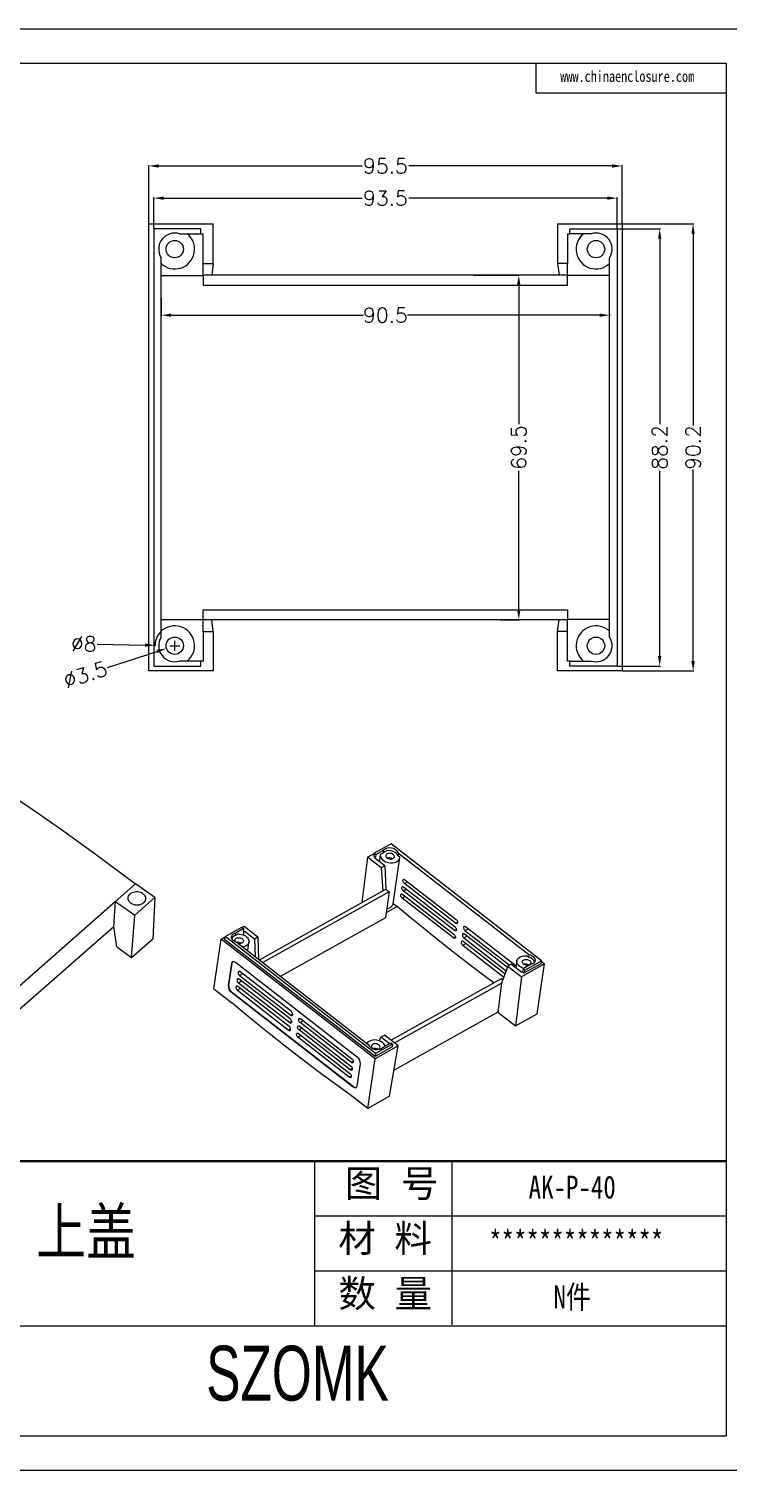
# Model space of a CAD drawing. Header units: inches. Extents: x 918 to 1969, y 1101 to 1392.
# Drawn here: x 1624.7 to 1765.8, y 1101 to 1391.8 of the extents above; entities that cross this region are included whole.
import ezdxf

# ---------------------------------------------------------------- set-up
doc = ezdxf.new("R2010")
doc.units = ezdxf.units.IN
doc.layers.add('文字', color=81, linetype='Continuous')
doc.layers.add('粗实线', color=7, linetype='Continuous', lineweight=30)
doc.layers.add('细实线', color=3, linetype='Continuous', lineweight=9)
doc.styles.get("Standard").update_dxf_attribs({"font": 'txt', "bigfont": 'gbcbig.shx'})
doc.styles.add('宋体', font='', dxfattribs={"width": 0.8, "height": 3.5})
doc.styles.add('长仿宋', font='', dxfattribs={"width": 0.7, "height": 4})
doc.styles.get('宋体').set_extended_font_data('SimSun')
doc.styles.get('长仿宋').set_extended_font_data('SimSun')
doc.dimstyles.new('3', dxfattribs={"dimtxt": 3, "dimasz": 2, "dimexe": 0.18, "dimexo": 0.0625, "dimgap": 0.2, "dimtad": 0, "dimzin": 12, "dimdsep": 46, "dimtxsty": 'Standard', "dimcen": 1, "dimclrd": 3, "dimclre": 3, "dimadec": 0, "dimazin": 0, "dimtfac": 1, "dimtofl": 0, "dimtmove": 0, "dimatfit": 3, "dimfxl": 0, "dimtolj": 1, "dimtzin": 0, "dimarcsym": 0})

# ---------------------------------------------------------------- blocks, each defined once
blk = doc.blocks.new('*D119')
at = {"color": 3, "lineweight": -2, "transparency": 16777216}
for p, q in [((1651.42, 1337.47), (1651.42, 1333.82)), ((1653.42, 1334), (1692.22, 1334)), ((1739.92, 1334), (1701.12, 1334)), ((1741.92, 1334.22), (1741.92, 1333.82))]:
    blk.add_line(p, q, dxfattribs=at)
at = {"color": 3, "transparency": 16777216}
for points in [[(1653.42, 1334.33), (1653.42, 1333.67), (1651.42, 1334)], [(1739.92, 1334.33), (1739.92, 1333.67), (1741.92, 1334)]]:
    blk.add_solid(points, dxfattribs=at)
at = {"layer": 'Defpoints', "color": 0, "transparency": 16777216}
for p in [(1651.42, 1337.53), (1741.92, 1334.28), (1741.92, 1334)]:
    blk.add_point(p, dxfattribs=at)
at = {"color": 0, "transparency": 16777216, "insert": (1696.67, 1334), "char_height": 3, "attachment_point": 5}
blk.add_mtext('\\A1;90.5', dxfattribs=at)
blk = doc.blocks.new('*D120')
at = {"color": 3, "lineweight": -2, "transparency": 16777216}
for p, q in [((1649.92, 1351.49), (1649.92, 1357.8)), ((1651.92, 1357.62), (1691.97, 1357.62)), ((1741.42, 1357.62), (1701.37, 1357.62)), ((1743.42, 1351.49), (1743.42, 1357.8))]:
    blk.add_line(p, q, dxfattribs=at)
at = {"color": 3, "transparency": 16777216}
for points in [[(1651.92, 1357.95), (1651.92, 1357.29), (1649.92, 1357.62)], [(1741.42, 1357.95), (1741.42, 1357.29), (1743.42, 1357.62)]]:
    blk.add_solid(points, dxfattribs=at)
at = {"layer": 'Defpoints', "color": 0, "transparency": 16777216}
for p in [(1743.42, 1357.62), (1649.92, 1351.43), (1743.42, 1351.43)]:
    blk.add_point(p, dxfattribs=at)
at = {"color": 0, "transparency": 16777216, "insert": (1696.67, 1357.62), "char_height": 3, "attachment_point": 5}
blk.add_mtext('\\A1;93.5', dxfattribs=at)
blk = doc.blocks.new('*D121')
at = {"color": 3, "lineweight": -2, "transparency": 16777216}
for p, q in [((1648.92, 1352.49), (1648.92, 1364.29)), ((1650.92, 1364.11), (1691.97, 1364.11)), ((1742.42, 1364.11), (1701.37, 1364.11)), ((1744.42, 1352.49), (1744.42, 1364.29))]:
    blk.add_line(p, q, dxfattribs=at)
at = {"color": 3, "transparency": 16777216}
for points in [[(1650.92, 1364.44), (1650.92, 1363.77), (1648.92, 1364.11)], [(1742.42, 1364.44), (1742.42, 1363.77), (1744.42, 1364.11)]]:
    blk.add_solid(points, dxfattribs=at)
at = {"layer": 'Defpoints', "color": 0, "transparency": 16777216}
for p in [(1648.92, 1364.11), (1648.92, 1352.43), (1744.42, 1352.43)]:
    blk.add_point(p, dxfattribs=at)
at = {"color": 0, "transparency": 16777216, "insert": (1696.67, 1364.11), "char_height": 3, "attachment_point": 5}
blk.add_mtext('\\A1;95.5', dxfattribs=at)
blk = doc.blocks.new('*D122')
at = {"color": 3, "lineweight": -2, "transparency": 16777216}
for p, q in [((1743.48, 1351.43), (1752.2, 1351.43)), ((1752.02, 1349.43), (1752.02, 1312.03)), ((1752.02, 1265.23), (1752.02, 1302.63)), ((1743.48, 1263.23), (1752.2, 1263.23))]:
    blk.add_line(p, q, dxfattribs=at)
at = {"color": 3, "transparency": 16777216}
for points in [[(1751.68, 1349.43), (1752.35, 1349.43), (1752.02, 1351.43)], [(1751.68, 1265.23), (1752.35, 1265.23), (1752.02, 1263.23)]]:
    blk.add_solid(points, dxfattribs=at)
at = {"layer": 'Defpoints', "color": 0, "transparency": 16777216}
for p in [(1743.42, 1351.43), (1743.42, 1263.23), (1752.02, 1263.23)]:
    blk.add_point(p, dxfattribs=at)
at = {"color": 0, "transparency": 16777216, "insert": (1752.02, 1307.33), "char_height": 3, "attachment_point": 5, "rotation": 90}
blk.add_mtext('\\A1;88.2', dxfattribs=at)
blk = doc.blocks.new('*D123')
at = {"color": 3, "lineweight": -2, "transparency": 16777216}
for p, q in [((1744.48, 1352.43), (1758.94, 1352.43)), ((1758.76, 1350.43), (1758.76, 1311.78)), ((1758.76, 1264.23), (1758.76, 1302.88)), ((1744.48, 1262.23), (1758.94, 1262.23))]:
    blk.add_line(p, q, dxfattribs=at)
at = {"color": 3, "transparency": 16777216}
for points in [[(1758.42, 1350.43), (1759.09, 1350.43), (1758.76, 1352.43)], [(1758.42, 1264.23), (1759.09, 1264.23), (1758.76, 1262.23)]]:
    blk.add_solid(points, dxfattribs=at)
at = {"layer": 'Defpoints', "color": 0, "transparency": 16777216}
for p in [(1744.42, 1352.43), (1758.76, 1352.43), (1744.42, 1262.23)]:
    blk.add_point(p, dxfattribs=at)
at = {"color": 0, "transparency": 16777216, "insert": (1758.76, 1307.33), "char_height": 3, "attachment_point": 5, "rotation": 90}
blk.add_mtext('\\A1;90.2', dxfattribs=at)
blk = doc.blocks.new('*D124')
at = {"color": 3, "lineweight": -2, "transparency": 16777216}
for p, q in [((1654.17, 1266.33), (1654.17, 1268.33)), ((1640.58, 1262.94), (1650.6, 1266.18)), ((1653.17, 1267.33), (1655.17, 1267.33))]:
    blk.add_line(p, q, dxfattribs=at)
at = {"color": 3, "transparency": 16777216}
blk.add_solid([(1650.5, 1266.49), (1650.7, 1265.86), (1652.5, 1266.79)], dxfattribs=at)
at = {"layer": 'Defpoints', "color": 0, "transparency": 16777216}
for p in [(1655.83, 1267.87), (1652.5, 1266.79)]:
    blk.add_point(p, dxfattribs=at)
at = {"color": 0, "transparency": 16777216, "insert": (1636.11, 1261.49), "char_height": 3, "attachment_point": 5, "rotation": 17.9098}
blk.add_mtext('\\A1;∅3.5', dxfattribs=at)
blk = doc.blocks.new('*D125')
at = {"color": 3, "lineweight": -2, "transparency": 16777216}
for p, q in [((1654.17, 1266.33), (1654.17, 1268.33)), ((1638.51, 1267.65), (1648.17, 1267.45)), ((1653.17, 1267.33), (1655.17, 1267.33))]:
    blk.add_line(p, q, dxfattribs=at)
blk.add_arc((1654.17, 1267.33), 4, 134.3278, 181.4037, dxfattribs=at)
at = {"color": 3, "transparency": 16777216}
blk.add_solid([(1648.18, 1267.79), (1648.16, 1267.12), (1650.17, 1267.41)], dxfattribs=at)
at = {"layer": 'Defpoints', "color": 0, "transparency": 16777216}
for p in [(1650.17, 1267.41), (1658.17, 1267.25)]:
    blk.add_point(p, dxfattribs=at)
at = {"color": 0, "transparency": 16777216, "insert": (1635.81, 1267.71), "char_height": 3, "attachment_point": 5, "rotation": 358.8254}
blk.add_mtext('\\A1;∅8', dxfattribs=at)
blk = doc.blocks.new('*D126')
at = {"color": 3, "lineweight": -2, "transparency": 16777216}
for p, q in [((1714.47, 1342.08), (1723.76, 1342.08)), ((1723.58, 1340.08), (1723.58, 1312.03)), ((1723.58, 1274.58), (1723.58, 1302.63)), ((1719.8, 1272.58), (1723.76, 1272.58))]:
    blk.add_line(p, q, dxfattribs=at)
at = {"color": 3, "transparency": 16777216}
for points in [[(1723.25, 1340.08), (1723.91, 1340.08), (1723.58, 1342.08)], [(1723.25, 1274.58), (1723.91, 1274.58), (1723.58, 1272.58)]]:
    blk.add_solid(points, dxfattribs=at)
at = {"layer": 'Defpoints', "color": 0, "transparency": 16777216}
for p in [(1714.41, 1342.08), (1723.58, 1342.08), (1719.74, 1272.58)]:
    blk.add_point(p, dxfattribs=at)
at = {"color": 0, "transparency": 16777216, "insert": (1723.58, 1307.33), "char_height": 3, "attachment_point": 5, "rotation": 90}
blk.add_mtext('\\A1;69.5', dxfattribs=at)

msp = doc.modelspace()

# ---------------------------------------------------------------- linework, layer by layer
for p, q in [((1361.166, 1391.774), (1772.388, 1391.774)), ((1371.807, 1384.851), (1765.465, 1384.851)), ((1727.004, 1384.851), (1727.004, 1378.841)), ((1765.465, 1384.851), (1765.465, 1107.934)), ((1727.004, 1378.841), (1765.465, 1378.841)), ((1371.807, 1107.934), (1765.465, 1107.934)), ((1361.166, 1101.011), (1772.388, 1101.011))]:
    msp.add_line(p, q)
at = {"color": 7, "linetype": 'Continuous', "lineweight": 15}
for p, q in [((1648.917, 1262.229), (1648.917, 1352.429)), ((1648.917, 1352.429), (1661.917, 1352.429)), ((1661.917, 1344.429), (1661.917, 1352.429)), ((1731.417, 1352.429), (1731.417, 1344.429)), ((1731.417, 1352.429), (1744.417, 1352.429)), ((1744.417, 1352.429), (1744.417, 1262.229)), ((1649.917, 1351.429), (1649.917, 1263.229)), ((1659.417, 1351.429), (1649.917, 1351.429)), ((1655.143, 1350.429), (1659.417, 1350.429)), ((1659.417, 1350.429), (1659.417, 1351.429)), ((1659.417, 1350.429), (1659.917, 1350.429)), ((1659.917, 1344.429), (1659.917, 1350.429)), ((1733.417, 1350.429), (1733.417, 1344.429)), ((1733.417, 1350.429), (1733.917, 1350.429)), ((1733.917, 1350.429), (1733.917, 1351.429)), ((1733.917, 1351.429), (1743.417, 1351.429)), ((1738.191, 1350.429), (1733.917, 1350.429)), ((1743.417, 1351.429), (1743.417, 1263.229)), ((1651.417, 1269.061), (1651.417, 1345.597)), ((1659.917, 1344.429), (1661.917, 1344.429)), ((1659.917, 1342.079), (1659.917, 1344.429)), ((1661.917, 1344.429), (1661.629, 1342.079)), ((1733.417, 1344.429), (1731.417, 1344.429)), ((1731.417, 1344.429), (1731.705, 1342.079)), ((1733.417, 1342.079), (1733.417, 1344.429)), ((1741.917, 1269.061), (1741.917, 1345.597)), ((1651.417, 1342.022), (1659.917, 1342.022)), ((1661.629, 1342.079), (1659.917, 1342.079)), ((1659.917, 1342.079), (1659.917, 1340.079)), ((1731.705, 1342.079), (1661.629, 1342.079)), ((1733.417, 1342.079), (1731.705, 1342.079)), ((1733.417, 1340.079), (1733.417, 1342.079)), ((1741.917, 1342.022), (1733.417, 1342.022)), ((1659.917, 1340.079), (1733.417, 1340.079)), ((1659.917, 1274.579), (1733.417, 1274.579)), ((1659.917, 1272.579), (1659.917, 1274.579)), ((1733.417, 1274.579), (1733.417, 1272.579)), ((1651.417, 1272.637), (1659.917, 1272.637)), ((1661.629, 1272.579), (1659.917, 1272.579)), ((1659.917, 1270.229), (1659.917, 1272.579)), ((1661.917, 1270.229), (1661.629, 1272.579)), ((1731.705, 1272.579), (1661.629, 1272.579)), ((1731.417, 1270.229), (1731.705, 1272.579)), ((1733.417, 1272.579), (1731.705, 1272.579)), ((1741.917, 1272.637), (1733.417, 1272.637)), ((1733.417, 1270.229), (1733.417, 1272.579)), ((1659.917, 1270.229), (1661.917, 1270.229)), ((1659.917, 1270.229), (1659.917, 1264.229)), ((1661.917, 1270.229), (1661.917, 1262.229)), ((1733.417, 1270.229), (1731.417, 1270.229)), ((1731.417, 1262.229), (1731.417, 1270.229)), ((1733.417, 1264.229), (1733.417, 1270.229)), ((1661.917, 1262.229), (1648.917, 1262.229)), ((1649.917, 1263.229), (1659.417, 1263.229)), ((1659.417, 1264.229), (1655.143, 1264.229)), ((1659.417, 1263.229), (1659.417, 1264.229)), ((1659.917, 1264.229), (1659.417, 1264.229)), ((1744.417, 1262.229), (1731.417, 1262.229)), ((1733.917, 1264.229), (1733.417, 1264.229)), ((1733.917, 1264.229), (1738.191, 1264.229)), ((1733.917, 1263.229), (1733.917, 1264.229)), ((1743.417, 1263.229), (1733.917, 1263.229)), ((1697.81, 1227.375), (1694.406, 1225.472)), ((1728.186, 1203.767), (1697.81, 1227.375)), ((1693.084, 1224.682), (1691.946, 1215.531)), ((1693.084, 1224.682), (1694.398, 1225.416)), ((1695.839, 1222.54), (1693.084, 1224.682)), ((1694.406, 1225.472), (1694.324, 1224.915)), ((1694.324, 1224.915), (1694.668, 1224.647)), ((1694.406, 1225.472), (1694.751, 1225.205)), ((1694.489, 1224.547), (1694.668, 1224.647)), ((1696.555, 1222.941), (1694.489, 1224.547)), ((1694.751, 1225.205), (1694.668, 1224.647)), ((1694.751, 1225.205), (1696.282, 1226.06)), ((1695.638, 1225.161), (1695.438, 1223.809)), ((1696.199, 1225.503), (1695.643, 1225.192)), ((1696.199, 1225.503), (1696.282, 1226.06)), ((1698.221, 1215.28), (1699.595, 1224.576)), ((1699.281, 1225.513), (1699.199, 1224.955)), ((1699.602, 1224.642), (1699.199, 1224.955)), ((1699.281, 1225.513), (1725.64, 1205.027)), ((1696.555, 1222.941), (1695.839, 1222.54)), ((1695.839, 1222.54), (1696.147, 1217.879)), ((1696.555, 1222.941), (1696.76, 1218.222)), ((1646.27, 1219.283), (1642.215, 1215.72)), ((1650.156, 1216.52), (1646.27, 1219.283)), ((1700.384, 1218.645), (1710.716, 1210.615)), ((1710.826, 1211.358), (1700.494, 1219.388)), ((1700.604, 1220.132), (1710.936, 1212.102)), ((1642.215, 1215.72), (1618.825, 1195.166)), ((1641.837, 1210.675), (1642.215, 1215.72)), ((1642.215, 1215.72), (1646.102, 1212.957)), ((1646.102, 1212.957), (1650.156, 1216.52)), ((1650.156, 1216.52), (1649.75, 1208.211)), ((1671.259, 1203.97), (1696.147, 1217.879)), ((1697.449, 1217.686), (1671.948, 1203.434)), ((1696.147, 1217.879), (1696.76, 1218.222)), ((1697.449, 1217.686), (1696.673, 1212.44)), ((1696.76, 1218.222), (1697.449, 1217.686)), ((1710.386, 1208.384), (1700.054, 1216.414)), ((1700.164, 1217.157), (1710.496, 1209.127)), ((1710.606, 1209.871), (1700.274, 1217.901)), ((1645.462, 1204.443), (1646.102, 1212.957)), ((1699.056, 1214.703), (1696.823, 1213.455)), ((1698.23, 1215.344), (1699.056, 1214.703)), ((1621.789, 1193.059), (1641.837, 1210.675)), ((1642.458, 1206.578), (1641.837, 1210.675)), ((1664.31, 1208.652), (1667.714, 1210.554)), ((1668.058, 1210.287), (1666.527, 1209.431)), ((1667.714, 1210.554), (1668.058, 1210.287)), ((1667.752, 1210.524), (1668.183, 1210.765)), ((1668.058, 1210.287), (1667.976, 1209.729)), ((1667.976, 1209.729), (1668.155, 1209.829)), ((1668.028, 1208.971), (1668.155, 1209.829)), ((1668.155, 1209.829), (1670.221, 1208.223)), ((1668.183, 1210.765), (1670.938, 1208.624)), ((1696.673, 1212.44), (1675.55, 1200.635)), ((1712.72, 1209.886), (1721.742, 1202.875)), ((1723.035, 1202.699), (1712.83, 1210.63)), ((1645.462, 1204.443), (1649.75, 1208.211)), ((1662.041, 1198.122), (1663.525, 1208.162)), ((1663.525, 1208.162), (1664.302, 1208.596)), ((1694.59, 1184.019), (1663.525, 1208.162)), ((1664.31, 1208.652), (1664.228, 1208.094)), ((1694.604, 1184.487), (1664.228, 1208.094)), ((1694.686, 1185.044), (1664.31, 1208.652)), ((1666.444, 1208.873), (1666.527, 1209.431)), ((1667, 1209.184), (1666.444, 1208.873)), ((1666.856, 1207.392), (1693.215, 1186.906)), ((1668.884, 1205.816), (1669.141, 1207.556)), ((1670.221, 1208.223), (1670.938, 1208.624)), ((1670.221, 1208.223), (1670.376, 1204.656)), ((1670.938, 1208.624), (1671.033, 1204.145)), ((1712.281, 1206.912), (1720.548, 1200.486)), ((1720.794, 1201.124), (1712.391, 1207.655)), ((1712.5, 1208.399), (1721.04, 1201.762)), ((1721.285, 1202.4), (1712.61, 1209.143)), ((1642.458, 1206.578), (1645.462, 1204.443)), ((1724.782, 1201.865), (1728.186, 1203.767)), ((1725.557, 1204.47), (1725.153, 1204.784)), ((1725.64, 1205.027), (1725.557, 1204.47)), ((1728.186, 1203.767), (1728.103, 1203.209)), ((1665.617, 1203.22), (1664.957, 1198.758)), ((1665.688, 1203.26), (1665.029, 1198.798)), ((1665.688, 1203.26), (1665.617, 1203.22)), ((1691.04, 1184.29), (1666.415, 1203.428)), ((1677.687, 1193.52), (1667.355, 1201.55)), ((1721.393, 1202.68), (1720.082, 1199.276)), ((1722.11, 1203.08), (1721.393, 1202.68)), ((1721.393, 1202.68), (1724.148, 1200.539)), ((1722.11, 1203.08), (1724.176, 1201.474)), ((1723.19, 1203.748), (1722.99, 1202.396)), ((1728.806, 1203.142), (1724.148, 1200.539)), ((1724.355, 1201.574), (1724.176, 1201.474)), ((1724.438, 1202.132), (1724.355, 1201.574)), ((1724.355, 1201.574), (1724.7, 1201.307)), ((1725.969, 1202.988), (1724.438, 1202.132)), ((1724.438, 1202.132), (1724.782, 1201.865)), ((1724.7, 1201.307), (1728.103, 1203.209)), ((1724.782, 1201.865), (1724.7, 1201.307)), ((1727.322, 1193.102), (1728.806, 1203.142)), ((1728.167, 1203.638), (1728.806, 1203.142)), ((1662.041, 1198.122), (1665.605, 1195.352)), ((1665.029, 1198.798), (1664.957, 1198.758)), ((1677.247, 1190.545), (1666.916, 1198.575)), ((1667.025, 1199.319), (1677.357, 1191.289)), ((1677.467, 1192.033), (1667.135, 1200.062)), ((1667.245, 1200.806), (1677.577, 1192.776)), ((1720.007, 1200.154), (1697.803, 1187.745)), ((1698.491, 1187.21), (1720.082, 1199.276)), ((1720.082, 1199.276), (1719.353, 1193.411)), ((1720.325, 1199.907), (1720.007, 1200.154)), ((1724.148, 1200.539), (1722.917, 1190.641)), ((1665.607, 1197.519), (1665.536, 1197.479)), ((1665.536, 1197.479), (1690.16, 1178.341)), ((1665.607, 1197.519), (1690.232, 1178.381)), ((1666.806, 1197.831), (1677.138, 1189.802)), ((1719.353, 1193.411), (1698.408, 1181.705)), ((1719.353, 1193.411), (1722.917, 1190.641)), ((1722.917, 1190.641), (1727.322, 1193.102)), ((1689.584, 1181.787), (1679.252, 1189.817)), ((1679.362, 1190.56), (1689.693, 1182.531)), ((1689.803, 1183.274), (1679.471, 1191.304)), ((1679.581, 1192.048), (1689.913, 1184.018)), ((1689.364, 1180.3), (1679.032, 1188.329)), ((1679.142, 1189.073), (1689.474, 1181.043)), ((1699.247, 1186.622), (1694.59, 1184.019)), ((1698.007, 1186.389), (1694.604, 1184.487)), ((1698.09, 1186.947), (1694.686, 1185.044)), ((1695.465, 1187.602), (1695.776, 1188.363)), ((1695.776, 1188.363), (1696.492, 1188.763)), ((1697.459, 1187.054), (1695.776, 1188.363)), ((1696.214, 1186.359), (1697.745, 1187.214)), ((1699.247, 1186.622), (1696.492, 1188.763)), ((1697.51, 1176.441), (1699.247, 1186.622)), ((1697.745, 1187.214), (1698.09, 1186.947)), ((1698.09, 1186.947), (1698.007, 1186.389)), ((1693.106, 1173.979), (1694.59, 1184.019)), ((1694.686, 1185.044), (1694.604, 1184.487)), ((1690.959, 1178.549), (1691.619, 1183.011)), ((1690.232, 1178.381), (1690.16, 1178.341)), ((1693.106, 1173.979), (1689.541, 1176.75)), ((1697.51, 1176.441), (1693.106, 1173.979))]:
    msp.add_line(p, q, dxfattribs=at)
at = {"color": 8, "linetype": 'Continuous', "lineweight": 15}
for p, q in [((1700.494, 1219.388), (1701.115, 1219.735)), ((1700.054, 1216.414), (1700.675, 1216.76)), ((1700.274, 1217.901), (1700.895, 1218.248)), ((1710.606, 1209.871), (1711.007, 1210.095)), ((1710.826, 1211.358), (1711.227, 1211.582)), ((1712.72, 1209.886), (1713.341, 1210.233)), ((1710.386, 1208.384), (1710.787, 1208.608)), ((1712.281, 1206.912), (1712.901, 1207.258)), ((1712.5, 1208.399), (1713.121, 1208.746)), ((1667.866, 1201.153), (1667.245, 1200.806)), ((1667.426, 1198.178), (1666.806, 1197.831)), ((1667.646, 1199.666), (1667.025, 1199.319)), ((1677.978, 1193), (1677.577, 1192.776)), ((1677.538, 1190.025), (1677.138, 1189.802)), ((1677.758, 1191.513), (1677.357, 1191.289)), ((1679.872, 1190.164), (1679.252, 1189.817)), ((1680.092, 1191.651), (1679.471, 1191.304)), ((1679.652, 1188.676), (1679.032, 1188.329)), ((1690.204, 1183.498), (1689.803, 1183.274)), ((1689.764, 1180.523), (1689.364, 1180.3)), ((1689.984, 1182.011), (1689.584, 1181.787))]:
    msp.add_line(p, q, dxfattribs=at)
at = {"color": 7, "linetype": 'Continuous', "lineweight": 15, "flags": 128}
for points in [[(1620.175, 1237.837), (1623.078, 1235.899), (1625.982, 1233.929), (1628.885, 1231.928), (1631.787, 1229.896), (1634.688, 1227.833), (1637.587, 1225.74), (1640.485, 1223.617), (1643.379, 1221.465), (1646.27, 1219.283)], [(1695.643, 1225.192), (1695.63, 1224.99), (1695.663, 1224.786), (1695.741, 1224.583), (1695.864, 1224.387), (1696.028, 1224.203), (1696.228, 1224.034), (1696.462, 1223.884), (1696.722, 1223.758), (1697.003, 1223.657), (1697.299, 1223.585), (1697.602, 1223.543), (1697.905, 1223.532), (1698.202, 1223.552), (1698.485, 1223.603), (1698.747, 1223.683), (1698.983, 1223.792), (1699.188, 1223.925), (1699.355, 1224.081), (1699.482, 1224.255), (1699.565, 1224.443), (1699.602, 1224.642)], [(1698.244, 1225.219), (1698.088, 1225.317), (1697.907, 1225.392), (1697.71, 1225.438), (1697.508, 1225.453), (1697.312, 1225.437), (1697.132, 1225.391), (1696.979, 1225.316), (1696.86, 1225.217), (1696.781, 1225.099), (1696.748, 1224.969), (1696.762, 1224.833), (1696.821, 1224.699), (1696.924, 1224.575), (1697.064, 1224.466), (1697.234, 1224.379), (1697.424, 1224.318), (1697.625, 1224.287), (1697.825, 1224.288), (1698.014, 1224.319), (1698.182, 1224.38), (1698.319, 1224.468), (1698.418, 1224.577), (1698.475, 1224.702), (1698.484, 1224.836), (1698.448, 1224.971), (1698.366, 1225.101), (1698.244, 1225.219)], [(1700.274, 1217.901), (1700.171, 1218.002), (1700.082, 1218.129), (1700.018, 1218.271), (1699.985, 1218.412), (1699.985, 1218.54), (1700.019, 1218.642), (1700.083, 1218.708), (1700.171, 1218.731), (1700.275, 1218.709), (1700.384, 1218.645)], [(1700.494, 1219.388), (1700.39, 1219.489), (1700.302, 1219.617), (1700.238, 1219.758), (1700.205, 1219.9), (1700.205, 1220.028), (1700.239, 1220.13), (1700.303, 1220.195), (1700.391, 1220.218), (1700.495, 1220.196), (1700.604, 1220.132)], [(1645.355, 1215.346), (1645.155, 1215.513), (1644.991, 1215.704), (1644.869, 1215.913), (1644.792, 1216.134), (1644.761, 1216.361), (1644.778, 1216.588), (1644.843, 1216.808), (1644.952, 1217.017), (1645.105, 1217.208), (1645.295, 1217.375), (1645.519, 1217.515), (1645.77, 1217.623), (1646.041, 1217.697), (1646.325, 1217.735), (1646.614, 1217.735), (1646.9, 1217.697), (1647.175, 1217.623), (1647.432, 1217.515), (1647.664, 1217.375), (1647.865, 1217.207), (1648.028, 1217.016), (1648.151, 1216.808), (1648.228, 1216.587), (1648.259, 1216.36), (1648.241, 1216.133), (1648.177, 1215.912), (1648.067, 1215.704), (1647.915, 1215.513), (1647.724, 1215.345), (1647.5, 1215.205), (1647.249, 1215.097), (1646.978, 1215.023), (1646.695, 1214.986), (1646.406, 1214.986), (1646.12, 1215.023), (1645.845, 1215.097), (1645.587, 1215.206), (1645.355, 1215.346)], [(1700.054, 1216.414), (1699.951, 1216.515), (1699.863, 1216.642), (1699.799, 1216.783), (1699.765, 1216.925), (1699.765, 1217.053), (1699.799, 1217.155), (1699.863, 1217.221), (1699.951, 1217.244), (1700.055, 1217.222), (1700.164, 1217.157)], [(1718.522, 1199.325), (1717.606, 1199.999), (1714.939, 1201.989), (1712.278, 1204.017), (1709.621, 1206.082), (1706.97, 1208.183), (1704.325, 1210.32), (1701.687, 1212.494), (1699.056, 1214.703)], [(1710.716, 1210.615), (1710.82, 1210.514), (1710.908, 1210.386), (1710.972, 1210.245), (1711.006, 1210.103), (1711.006, 1209.975), (1710.972, 1209.873), (1710.908, 1209.808), (1710.819, 1209.785), (1710.715, 1209.807), (1710.606, 1209.871)], [(1710.936, 1212.102), (1711.04, 1212.001), (1711.128, 1211.874), (1711.192, 1211.732), (1711.226, 1211.591), (1711.226, 1211.463), (1711.192, 1211.361), (1711.127, 1211.295), (1711.039, 1211.272), (1710.935, 1211.294), (1710.826, 1211.358)], [(1712.83, 1210.63), (1712.721, 1210.694), (1712.617, 1210.716), (1712.529, 1210.693), (1712.465, 1210.628), (1712.431, 1210.526), (1712.431, 1210.398), (1712.464, 1210.256), (1712.528, 1210.115), (1712.617, 1209.987), (1712.72, 1209.886)], [(1666.856, 1207.392), (1666.59, 1207.474), (1666.344, 1207.585), (1666.126, 1207.721), (1665.941, 1207.878), (1665.796, 1208.05), (1665.694, 1208.233), (1665.639, 1208.422), (1665.633, 1208.61), (1665.676, 1208.791), (1665.766, 1208.962), (1665.901, 1209.115), (1666.076, 1209.247), (1666.287, 1209.353), (1666.527, 1209.431)], [(1666.535, 1207.498), (1666.413, 1207.615), (1666.332, 1207.745), (1666.295, 1207.881), (1666.305, 1208.015), (1666.361, 1208.139), (1666.46, 1208.248), (1666.597, 1208.336), (1666.765, 1208.397), (1666.954, 1208.429), (1667.154, 1208.429), (1667.355, 1208.398), (1667.545, 1208.338), (1667.715, 1208.25), (1667.855, 1208.142), (1667.958, 1208.017), (1668.017, 1207.883), (1668.031, 1207.748), (1667.998, 1207.618), (1667.92, 1207.5), (1667.801, 1207.401), (1667.647, 1207.326), (1667.468, 1207.279), (1667.271, 1207.263), (1667.07, 1207.279), (1666.98, 1207.296)], [(1667, 1209.184), (1667.305, 1209.16), (1667.605, 1209.105), (1667.896, 1209.021), (1668.169, 1208.909), (1668.419, 1208.772), (1668.639, 1208.614), (1668.825, 1208.438), (1668.972, 1208.248), (1669.076, 1208.049), (1669.136, 1207.845), (1669.149, 1207.641), (1669.116, 1207.442), (1669.038, 1207.253), (1668.915, 1207.077), (1668.752, 1206.919), (1668.551, 1206.783), (1668.318, 1206.673), (1668.057, 1206.589), (1667.926, 1206.56)], [(1710.496, 1209.127), (1710.6, 1209.027), (1710.688, 1208.899), (1710.752, 1208.758), (1710.786, 1208.616), (1710.786, 1208.488), (1710.752, 1208.386), (1710.688, 1208.32), (1710.599, 1208.297), (1710.496, 1208.319), (1710.386, 1208.384)], [(1712.391, 1207.655), (1712.281, 1207.72), (1712.178, 1207.742), (1712.089, 1207.719), (1712.025, 1207.653), (1711.991, 1207.551), (1711.991, 1207.423), (1712.025, 1207.281), (1712.089, 1207.14), (1712.177, 1207.013), (1712.281, 1206.912)], [(1712.61, 1209.143), (1712.501, 1209.207), (1712.397, 1209.229), (1712.309, 1209.206), (1712.245, 1209.14), (1712.211, 1209.038), (1712.211, 1208.91), (1712.245, 1208.769), (1712.309, 1208.627), (1712.397, 1208.5), (1712.5, 1208.399)], [(1724.61, 1202.228), (1724.435, 1202.283), (1724.162, 1202.394), (1723.912, 1202.531), (1723.692, 1202.689), (1723.506, 1202.865), (1723.359, 1203.055), (1723.255, 1203.254), (1723.195, 1203.458), (1723.182, 1203.662), (1723.215, 1203.861), (1723.293, 1204.051), (1723.416, 1204.227), (1723.579, 1204.384), (1723.78, 1204.52), (1724.013, 1204.631), (1724.274, 1204.714), (1724.555, 1204.768), (1724.85, 1204.792), (1725.153, 1204.784)], [(1725.796, 1203.806), (1725.918, 1203.688), (1725.999, 1203.558), (1726.036, 1203.423), (1726.026, 1203.289), (1725.97, 1203.164), (1725.871, 1203.055), (1725.734, 1202.967), (1725.566, 1202.906), (1725.377, 1202.875), (1725.177, 1202.874), (1724.976, 1202.905), (1724.785, 1202.966), (1724.616, 1203.053), (1724.476, 1203.162), (1724.373, 1203.286), (1724.314, 1203.42), (1724.3, 1203.556), (1724.333, 1203.686), (1724.411, 1203.804), (1724.53, 1203.903), (1724.684, 1203.978), (1724.863, 1204.024), (1725.06, 1204.04), (1725.261, 1204.025), (1725.458, 1203.979), (1725.64, 1203.904), (1725.796, 1203.806)], [(1725.64, 1205.027), (1725.905, 1204.945), (1726.151, 1204.834), (1726.37, 1204.698), (1726.555, 1204.541), (1726.7, 1204.369), (1726.802, 1204.186), (1726.857, 1203.997), (1726.863, 1203.809), (1726.82, 1203.628), (1726.73, 1203.457), (1726.595, 1203.304), (1726.42, 1203.172), (1726.209, 1203.066), (1725.969, 1202.988)], [(1666.415, 1203.428), (1666.279, 1203.518), (1666.143, 1203.576), (1666.014, 1203.6), (1665.896, 1203.589), (1665.794, 1203.543), (1665.711, 1203.464), (1665.651, 1203.355), (1665.617, 1203.22)], [(1667.355, 1201.55), (1667.246, 1201.614), (1667.142, 1201.636), (1667.054, 1201.613), (1666.99, 1201.547), (1666.956, 1201.446), (1666.956, 1201.318), (1666.989, 1201.176), (1667.053, 1201.034), (1667.142, 1200.907), (1667.245, 1200.806)], [(1666.916, 1198.575), (1666.806, 1198.64), (1666.703, 1198.661), (1666.614, 1198.638), (1666.55, 1198.573), (1666.516, 1198.471), (1666.516, 1198.343), (1666.55, 1198.201), (1666.614, 1198.06), (1666.702, 1197.932), (1666.806, 1197.831)], [(1667.135, 1200.062), (1667.026, 1200.127), (1666.922, 1200.149), (1666.834, 1200.126), (1666.77, 1200.06), (1666.736, 1199.958), (1666.736, 1199.83), (1666.769, 1199.689), (1666.834, 1199.547), (1666.922, 1199.42), (1667.025, 1199.319)], [(1689.541, 1176.75), (1686.862, 1178.668), (1684.187, 1180.624), (1681.516, 1182.618), (1678.849, 1184.649), (1676.188, 1186.718), (1673.533, 1188.822), (1670.884, 1190.963), (1668.241, 1193.14), (1665.605, 1195.352)], [(1677.577, 1192.776), (1677.686, 1192.712), (1677.79, 1192.69), (1677.879, 1192.713), (1677.943, 1192.779), (1677.977, 1192.88), (1677.977, 1193.008), (1677.943, 1193.15), (1677.879, 1193.292), (1677.791, 1193.419), (1677.687, 1193.52)], [(1679.471, 1191.304), (1679.368, 1191.405), (1679.28, 1191.532), (1679.215, 1191.674), (1679.182, 1191.816), (1679.182, 1191.944), (1679.216, 1192.045), (1679.28, 1192.111), (1679.368, 1192.134), (1679.472, 1192.112), (1679.581, 1192.048)], [(1677.138, 1189.802), (1677.247, 1189.737), (1677.35, 1189.715), (1677.439, 1189.738), (1677.503, 1189.804), (1677.537, 1189.906), (1677.537, 1190.034), (1677.503, 1190.175), (1677.439, 1190.317), (1677.351, 1190.444), (1677.247, 1190.545)], [(1677.357, 1191.289), (1677.467, 1191.224), (1677.57, 1191.203), (1677.659, 1191.226), (1677.723, 1191.291), (1677.757, 1191.393), (1677.757, 1191.521), (1677.723, 1191.663), (1677.659, 1191.804), (1677.571, 1191.932), (1677.467, 1192.033)], [(1679.252, 1189.817), (1679.148, 1189.918), (1679.06, 1190.045), (1678.996, 1190.187), (1678.962, 1190.328), (1678.962, 1190.456), (1678.996, 1190.558), (1679.06, 1190.624), (1679.149, 1190.647), (1679.252, 1190.625), (1679.362, 1190.56)], [(1679.032, 1188.329), (1678.928, 1188.43), (1678.84, 1188.558), (1678.776, 1188.699), (1678.742, 1188.841), (1678.742, 1188.969), (1678.776, 1189.071), (1678.84, 1189.136), (1678.929, 1189.159), (1679.033, 1189.138), (1679.142, 1189.073)], [(1695.208, 1185.916), (1695.352, 1185.988), (1695.471, 1186.087), (1695.55, 1186.205), (1695.583, 1186.335), (1695.569, 1186.471), (1695.51, 1186.604), (1695.407, 1186.729), (1695.267, 1186.838), (1695.097, 1186.925), (1694.907, 1186.985), (1694.706, 1187.016), (1694.506, 1187.016), (1694.317, 1186.984), (1694.149, 1186.923), (1694.012, 1186.836), (1693.913, 1186.726), (1693.856, 1186.602), (1693.847, 1186.468), (1693.883, 1186.332), (1693.965, 1186.202), (1694.087, 1186.085), (1694.087, 1186.085)], [(1689.913, 1184.018), (1690.017, 1183.917), (1690.105, 1183.79), (1690.169, 1183.648), (1690.203, 1183.506), (1690.203, 1183.378), (1690.169, 1183.277), (1690.105, 1183.211), (1690.016, 1183.188), (1689.913, 1183.21), (1689.803, 1183.274)], [(1689.474, 1181.043), (1689.577, 1180.942), (1689.666, 1180.815), (1689.73, 1180.673), (1689.763, 1180.532), (1689.763, 1180.404), (1689.729, 1180.302), (1689.665, 1180.236), (1689.577, 1180.213), (1689.473, 1180.235), (1689.364, 1180.3)], [(1689.693, 1182.531), (1689.797, 1182.43), (1689.885, 1182.302), (1689.949, 1182.161), (1689.983, 1182.019), (1689.983, 1181.891), (1689.949, 1181.789), (1689.885, 1181.724), (1689.796, 1181.701), (1689.693, 1181.722), (1689.584, 1181.787)], [(1690.16, 1178.341), (1690.297, 1178.251), (1690.432, 1178.193), (1690.561, 1178.169), (1690.68, 1178.18), (1690.782, 1178.226), (1690.865, 1178.306), (1690.924, 1178.415), (1690.959, 1178.549)]]:
    msp.add_lwpolyline(points, dxfattribs=at)
at = {"color": 7, "linetype": 'Continuous', "lineweight": 15}
for centre in [(1654.167, 1347.329), (1739.167, 1347.329), (1654.167, 1267.329), (1739.167, 1267.329)]:
    msp.add_circle(centre, 1.75, dxfattribs=at)
for centre, radius, start, end in [((1654.167, 1347.329), 3.25, 72.52463, 212.20423), ((1654.167, 1347.329), 4, 226.56746, 50.80503), ((1739.167, 1347.329), 4, 129.19497, 313.43254), ((1739.167, 1347.329), 3.25, 327.79577, 107.47537), ((1654.167, 1267.329), 4, 309.19497, 133.43254), ((1739.167, 1267.329), 4, 46.56746, 230.80503), ((1654.167, 1267.329), 3.25, 147.79577, 287.47537), ((1739.167, 1267.329), 3.25, 252.52463, 32.20423), ((1697.485, 1224.055), 1.936, 27.71906, 131.59807), ((1697.567, 1224.613), 1.936, 27.71906, 131.59807), ((1697.384, 1223.292), 1.233, 57.26286, 105.91879), ((1696.875, 1215.674), 1.403, 272.84038, 343.69062), ((1666.672, 1207.66), 1.234, 100.62724, 145.66546), ((1666.929, 1206.269), 1.236, 57.30865, 104.63157), ((1725.356, 1202.985), 1.498, 20.29814, 82.26818), ((1666.147, 1203.219), 0.461, 129.41083, 174.95477), ((1724.936, 1201.879), 1.233, 57.26286, 105.91879), ((1666.474, 1198.674), 1.519, 176.82521, 231.87675), ((1666.545, 1198.714), 1.519, 176.82521, 231.87675), ((1694.567, 1185.435), 2.379, 29.2687, 134.13614), ((1694.929, 1187.806), 1.936, 207.71906, 311.59807), ((1690.102, 1183.096), 1.519, 356.82521, 51.87675), ((1694.48, 1184.852), 1.24, 58.59782, 104.58383), ((1690.636, 1178.781), 0.568, 224.65562, 285.95992)]:
    msp.add_arc(centre, radius, start, end, dxfattribs=at)
at = {"layer": '粗实线', "color": 7, "lineweight": 40}
msp.add_line((1765.465, 1163.317), (1599.315, 1163.317), dxfattribs=at)
at = {"layer": '细实线', "color": 7}
for p, q in [((1682.39, 1163.317), (1682.39, 1130.087)), ((1710.081, 1163.317), (1710.081, 1130.32)), ((1765.465, 1152.241), (1682.39, 1152.241)), ((1765.465, 1141.164), (1682.39, 1141.164)), ((1765.465, 1130.087), (1516.24, 1130.087))]:
    msp.add_line(p, q, dxfattribs=at)

# ---------------------------------------------------------------- texts
at = {"layer": '文字', "color": 0, "attachment_point": 1, "style": '宋体'}
for s, insert, char_height, width in [('www.chinaenclosure.com', (1731.959, 1383.329), 2.25636, 39.64208), ('{\\H1.111x;AK-P-40}', (1725.579, 1160.424), 4.15375, 48.02206), ('上盖', (1626.203, 1153.755), 9.2306, 118.00943), ('{\\H1.111x;**************}', (1717.59, 1149.347), 4.15375, 48.02206), ('{\\H1.111x;N件}', (1730.604, 1138.271), 4.15375, 48.02206)]:
    msp.add_mtext(s, dxfattribs=dict(at, insert=insert, char_height=char_height, width=width))
at = {"layer": '粗实线', "insert": (1660.506, 1126.121), "char_height": 11.07668, "width": 124.21397, "attachment_point": 1, "style": '长仿宋'}
msp.add_mtext('{\\fSTXinwei|b0|i0|c134|p2;SZOMK}', dxfattribs=at)
at = {"layer": '细实线', "color": 7, "char_height": 5.53834, "attachment_point": 1}
for s, insert, width in [('{\\fSimSun|b0|i0|c134|p54;图 号}', (1688.48, 1161.636), 27.69169), ('{\\fSimSun|b0|i0|c134|p54;材 料   }', (1687.167, 1150.559), 27.69169), ('{\\fSimSun|b0|i0|c134|p54;数 量}', (1687.194, 1139.428), 25.02291)]:
    msp.add_mtext(s, dxfattribs=dict(at, insert=insert, width=width))

# ---------------------------------------------------------------- dimensions: what is measured, and where the dimension line sits
for base, p1, p2, picture, middle in [((1648.917, 1364.108), (1744.417, 1352.429), (1648.917, 1352.429), '*D121', (1696.667, 1364.108)), ((1743.417, 1357.62), (1649.917, 1351.429), (1743.417, 1351.429), '*D120', (1696.667, 1357.62)), ((1741.917, 1334.001), (1651.417, 1337.534), (1741.917, 1334.281), '*D119', (1696.667, 1334.001))]:
    dim = msp.add_linear_dim(base=base, p1=p1, p2=p2, dimstyle='3')
    dim.commit()
    dim.dimension.update_dxf_attribs({"geometry": picture, "text_midpoint": middle})
for base, p1, p2, picture, middle in [((1758.755, 1352.429), (1744.417, 1262.229), (1744.417, 1352.429), '*D123', (1758.755, 1307.329)), ((1752.015, 1263.229), (1743.417, 1351.429), (1743.417, 1263.229), '*D122', (1752.015, 1307.329)), ((1723.581, 1342.079), (1719.741, 1272.579), (1714.412, 1342.079), '*D126', (1723.581, 1307.329))]:
    dim = msp.add_linear_dim(base=base, p1=p1, p2=p2, angle=90, dimstyle='3')
    dim.commit()
    dim.dimension.update_dxf_attribs({"geometry": picture, "text_midpoint": middle})
for p1, p2, picture, middle in [((1655.832, 1267.868), (1652.502, 1266.791), '*D124', (1636.108, 1261.493)), ((1658.166, 1267.247), (1650.168, 1267.411), '*D125', (1635.81, 1267.706))]:
    dim = msp.add_diameter_dim_2p(p1=p1, p2=p2, dimstyle='3')
    dim.commit()
    dim.dimension.update_dxf_attribs({"geometry": picture, "text_midpoint": middle, "dimtype": 163})

doc.saveas('drawing.dxf')
